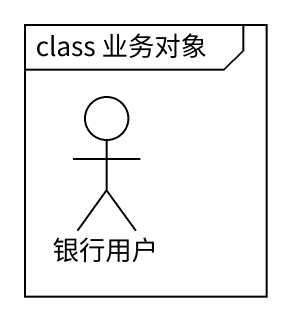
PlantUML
@startuml
mainframe class 业务对象
actor 银行用户
@enduml
